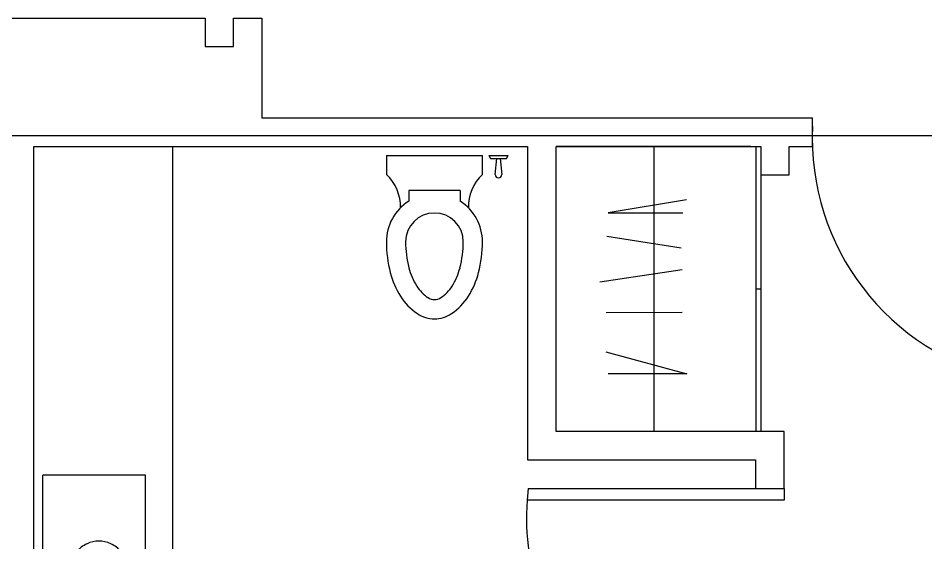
# Model space of a CAD drawing. Header units: millimetres. Extents: x 2377 to 4712, y -254 to 3188.
# Drawn here: x 3541.4 to 3603.8, y 1050.8 to 1086.8 of the extents above; entities that cross this region are included whole.
import ezdxf

# ---------------------------------------------------------------- set-up
doc = ezdxf.new("R2010")
doc.units = ezdxf.units.MM
doc.layers.add('CD', color=7, linetype='Continuous', true_color=0x5e67af)
doc.layers.add('Mobiliario', color=254, linetype='Continuous')

# ---------------------------------------------------------------- blocks, each defined once
blk = doc.blocks.new('bn04-7')
for p, q in [((0, 0), (0, -0.1473)), ((-0.6, 0), (0.6, 0)), ((-0.6, -0.6), (-0.6, 0)), ((-0.1, -0.1481), (-0.1, -0.0453)), ((0.1, -0.1481), (0.1, -0.0453)), ((0.6, -0.6), (0.6, 0)), ((-0.0577, -0.0922), (-0.151, -0.0922)), ((-0.1216, -0.0866), (-0.1121, -0.0866)), ((-0.1216, -0.0978), (-0.1121, -0.0978)), ((-0.033, -0.08), (-0.02, -0.2706)), ((0.0336, -0.0862), (0.02, -0.2706)), ((0.0577, -0.0922), (0.151, -0.0922)), ((0.1216, -0.0866), (0.1121, -0.0866)), ((0.1216, -0.0978), (0.1121, -0.0978)), ((-0.005, -0.2856), (0.005, -0.2856)), ((-0.6, -0.6), (0.6, -0.6))]:
    blk.add_line(p, q)
for centre, radius in [((-0.1, -0.0922), 0.0118), ((0.1, -0.0922), 0.0118), ((0, -0.3283), 0.03), ((0, -0.3283), 0.02)]:
    blk.add_circle(centre, radius)
for centre, radius, start, end in [((-0.1425, -0.0922), 0.0118, 39.1354, 320.8646), ((-0.1314, -0.0831), 0.0025, 219.1354, 256.4029), ((-0.1314, -0.1012), 0.0025, 103.5971, 140.8646), ((-0.123, -0.0485), 0.0381, 256.4029, 272.0458), ((-0.123, -0.1359), 0.0381, 87.9542, 103.5971), ((-0.1, -0.0922), 0.0299, 191.7173, 168.2827), ((-0.1, -0.0922), 0.0235, 194.2864, 165.7136), ((-0.1121, -0.0836), 0.003, 270, 324.6965), ((-0.1121, -0.1008), 0.003, 35.3035, 90), ((0.0551, -0.103), 0.0911, 153.0547, 165.3672), ((-0.0055, -0.0937), 0.0379, 104.9144, 122.742), ((-0.0003, -0.1134), 0.0583, 90, 104.9144), ((-0.0003, -0.1134), 0.0583, 75.0856, 90), ((0.005, -0.0937), 0.0379, 57.258, 75.0856), ((-0.0557, -0.103), 0.0911, 14.6328, 26.9453), ((0.0251, -0.0847), 0.00867, 0, 32.7882), ((0.0251, -0.0847), 0.00867, 350.3449, 0), ((0.1, -0.0922), 0.0299, 11.7173, 348.2827), ((0.1, -0.0922), 0.0235, 14.2864, 345.7136), ((0.1121, -0.0836), 0.003, 215.3035, 270), ((0.1121, -0.1008), 0.003, 90, 144.6965), ((0.123, -0.0485), 0.0381, 267.9542, 283.5971), ((0.123, -0.1359), 0.0381, 76.4029, 92.0458), ((0.1314, -0.0831), 0.0025, 283.5971, 320.8646), ((0.1314, -0.1012), 0.0025, 39.1354, 76.4029), ((0.1425, -0.0922), 0.0118, 219.1354, 140.8646), ((-0.0112, -0.3612), 0.2159, 109.6169, 130.7108), ((0, -0.3926), 0.2493, 96.5773, 109.6169), ((0, -0.3926), 0.2493, 70.3831, 83.252), ((0.0112, -0.3612), 0.2159, 49.2892, 70.3831), ((-0.0284, -0.3411), 0.1895, 130.7108, 154.2946), ((0.0284, -0.3411), 0.1895, 25.7054, 49.2892), ((-0.0551, -0.3283), 0.1599, 154.2946, 180), ((0.0551, -0.3283), 0.1599, 0, 25.7054), ((-0.005, -0.2706), 0.015, 180, 270), ((0.005, -0.2706), 0.015, 270, 0), ((-0.0551, -0.3283), 0.1599, 180, 205.7054), ((0.0551, -0.3283), 0.1599, 334.2946, 360), ((-0.0284, -0.3155), 0.1895, 205.7054, 229.2892), ((0.0284, -0.3155), 0.1895, 310.7108, 334.2946), ((-0.0112, -0.2955), 0.2159, 229.2892, 250.3831), ((0.0112, -0.2955), 0.2159, 289.6169, 310.7108), ((0, -0.264), 0.2493, 250.3831, 270), ((0, -0.264), 0.2493, 270, 289.6169)]:
    blk.add_arc(centre, radius, start, end)
blk = doc.blocks.new('bn34-3')
at = {"linetype": 'ByBlock'}
for p, q in [((-0.1765, 0), (-0.1765, -0.0706)), ((-0.1765, 0), (0.1765, 0)), ((0.1765, -0.0706), (0.1765, 0)), ((0.2, 0), (0.2706, 0)), ((0.2, 0), (0.2059, -0.0118)), ((0.2647, -0.0118), (0.2706, 0)), ((0.2059, -0.0118), (0.2647, -0.0118)), ((0.2235, -0.0706), (0.2294, -0.0118)), ((0.2412, -0.0118), (0.2471, -0.0706)), ((-0.0941, -0.1294), (-0.0941, -0.1684)), ((0.0941, -0.1294), (-0.0941, -0.1294)), ((0.0941, -0.1294), (0.0941, -0.1684))]:
    blk.add_line(p, q, dxfattribs=at)
for centre, radius, start, end in [((-0.2843, -0.1882), 0.1596, 358.3378, 47.4896), ((0.2843, -0.1882), 0.1596, 132.5104, 181.6622), ((0.2353, -0.0706), 0.0118, 180, 0), ((0, -0.3176), 0.1765, 122.231, 180), ((0, -0.3176), 0.1765, 0, 57.769), ((0, -0.3176), 0.1059, 0, 180), ((0.2737, -0.3176), 0.4502, 180, 194.5143), ((0.2737, -0.3176), 0.3796, 180, 194.5142), ((-0.2737, -0.3176), 0.3796, 345.4858, 360), ((-0.2737, -0.3176), 0.4502, 345.4857, 360), ((0.1387, -0.3526), 0.3108, 194.5143, 212.0054), ((0.1387, -0.3526), 0.2402, 194.5143, 212.0054), ((-0.1387, -0.3526), 0.2402, 327.9946, 345.4857), ((-0.1387, -0.3526), 0.3108, 327.9946, 345.4857), ((0.0535, -0.4059), 0.1397, 212.0054, 236.4659), ((-0.0535, -0.4059), 0.1397, 303.5341, 327.9946), ((0.0535, -0.4059), 0.2103, 212.0054, 236.4659), ((0, -0.4866), 0.0428, 236.466, 270), ((0, -0.4866), 0.0428, 270, 303.534), ((-0.0535, -0.4059), 0.2103, 303.5341, 327.9946), ((0, -0.4866), 0.1134, 236.4659, 270), ((0, -0.4866), 0.1134, 270, 303.5341)]:
    blk.add_arc(centre, radius, start, end, dxfattribs=at)

msp = doc.modelspace()

# ---------------------------------------------------------------- linework, layer by layer
at = {"transparency": 33554687}
for p, q in [((3524.887, 1086.845), (3554.284, 1086.845)), ((3554.284, 1086.845), (3554.284, 1084.885)), ((3556.244, 1084.885), (3556.244, 1086.845)), ((3556.244, 1086.845), (3558.203, 1086.845)), ((3558.203, 1086.845), (3558.203, 1079.985)), ((3554.284, 1084.885), (3556.244, 1084.885)), ((3558.203, 1079.985), (3596.058, 1079.985)), ((3596.058, 1078.026), (3596.058, 1079.985)), ((3596.058, 1078.026), (3596.058, 1079.985)), ((3542.525, 1017.803), (3542.525, 1078.026)), ((3542.525, 1078.026), (3576.46, 1078.026)), ((3576.46, 1078.026), (3576.46, 1056.468)), ((3578.42, 1058.428), (3578.42, 1078.026)), ((3578.42, 1078.026), (3592.493, 1078.026)), ((3590.178, 1078.026), (3578.42, 1078.026)), ((3591.81, 1078.026), (3585.147, 1078.026)), ((3585.147, 1078.026), (3585.147, 1058.428)), ((3590.178, 1078.026), (3592.138, 1078.026)), ((3592.164, 1078.026), (3592.164, 1058.428)), ((3592.493, 1078.026), (3592.493, 1076.066)), ((3592.493, 1078.026), (3592.493, 1058.428)), ((3594.452, 1078.026), (3596.058, 1078.026)), ((3594.452, 1076.066), (3594.452, 1078.026)), ((3594.452, 1078.026), (3596.058, 1078.026)), ((3592.493, 1076.066), (3594.452, 1076.066)), ((3587.394, 1074.354), (3581.997, 1073.461)), ((3581.997, 1073.461), (3587.138, 1073.461)), ((3581.921, 1071.844), (3587.03, 1071.046)), ((3587.094, 1069.547), (3581.442, 1068.685)), ((3592.164, 1068.227), (3592.493, 1068.227)), ((3587.102, 1066.613), (3581.866, 1066.581)), ((3581.851, 1063.892), (3587.407, 1062.392)), ((3587.407, 1062.392), (3582.011, 1062.392)), ((3594.098, 1058.428), (3578.42, 1058.428)), ((3590.178, 1058.428), (3578.42, 1058.428)), ((3594.098, 1054.508), (3594.098, 1058.428)), ((3576.46, 1056.468), (3592.138, 1056.468)), ((3592.138, 1056.468), (3592.138, 1056.468)), ((3592.138, 1056.468), (3592.138, 1054.508)), ((3592.138, 1054.508), (3594.098, 1054.508))]:
    msp.add_line(p, q, dxfattribs=at)
at = {"layer": 'CD', "transparency": 33554687}
msp.add_line((3637.538, 1078.752), (3528.481, 1078.752), dxfattribs=at)
at = {"layer": 'Mobiliario', "transparency": 33554687}
for p, q in [((3552.063, 1032.993), (3552.063, 1078.026)), ((3576.507, 1054.508), (3576.432, 1053.688)), ((3576.507, 1054.508), (3594.098, 1054.508)), ((3594.098, 1054.508), (3594.098, 1053.688)), ((3594.098, 1053.688), (3576.432, 1053.688))]:
    msp.add_line(p, q, dxfattribs=at)
for centre, radius, start, end in [((3612.957, 1078.587), 16.92, 177.19335, 257.75412), ((3593.118, 1052.463), 16.731, 175.8007, 273.35749)]:
    msp.add_arc(centre, radius, start, end, dxfattribs=at)

# ---------------------------------------------------------------- block references
at = {"layer": 'Mobiliario', "transparency": 33554687, "xscale": 18.7270378760025, "yscale": 18.7270378760025, "zscale": 18.7270378760025}
msp.add_blockref('bn34-3', (3570.06, 1077.41), dxfattribs=at)
at = {"layer": 'Mobiliario', "transparency": 33554687, "xscale": 11.76876893341847, "yscale": 11.76876893341847, "zscale": 11.76876893341847, "rotation": 90}
msp.add_blockref('bn04-7', (3543.123, 1048.36), dxfattribs=at)

doc.saveas('drawing.dxf')
